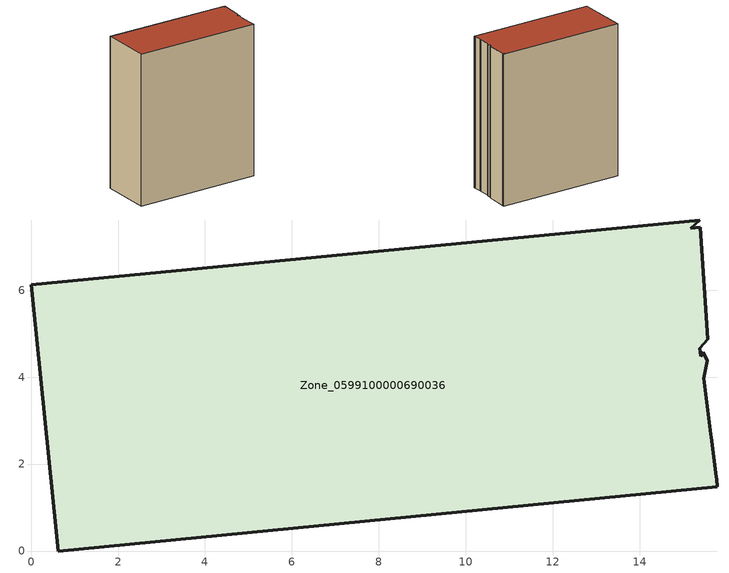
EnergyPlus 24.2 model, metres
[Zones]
Zone_0599100000690036
 floor ground (C_G): 15.38,4.66 15.41,4.48 15.46,4.58 15.56,4.38 15.47,3.98 15.64,2.68 15.64,2.62 15.76,1.71 15.78,1.65 15.79,1.47 0.62,0 0,6.13 15.38,7.62 15.18,7.43 15.39,7.45 15.56,4.88 z0
 wall outside (C_F): 0.62,0 15.79,1.47 15.78,1.65 15.76,1.71 15.64,2.62 15.64,2.68 15.47,3.98 15.56,4.38 15.46,4.58 15.41,4.48 15.38,4.66 15.56,4.88 15.39,7.45 15.18,7.43 15.38,7.62 0,6.13 0.62,0 z0:18.5
 roof outside (C_R): 15.46,4.58 15.41,4.48 15.38,4.66 15.56,4.88 15.39,7.45 15.18,7.43 15.38,7.62 0,6.13 0.62,0 15.79,1.47 15.78,1.65 15.76,1.71 15.64,2.62 15.64,2.68 15.47,3.98 15.56,4.38 z18.5
[BUILDING]
Pand.0599100000690036: North Axis=0; Terrain=City; Loads Convergence Tolerance Value=0.04; Temperature Convergence Tolerance Value=0.4; Solar Distribution=FullExterior; Maximum Number of Warmup Days=25; Minimum Number of Warmup Days=1
[Site:Location]
Rotterdam.The.Hague.AP_ZH_NLD Design_Conditions: Latitude=51.96; Longitude=4.45; Time Zone=1; Elevation=-4.5
[SITE:GROUNDTEMPERATURE:BUILDINGSURFACE]
18, 18, 18, 18, 18, 18, 18, 18, 18, 18, 18, 18
[MATERIAL] Thermal Absorptance=0.9; Solar Absorptance=0.7; Visible Absorptance=0.7
Name | Roughness | Thickness | Conductivity | Density | Specific Heat
G.TI.1946 | MediumSmooth | 0.15 | 1 | 540 | 1210
F.TI.1946 | Rough | 0.3 | 0.857143 | 1920 | 840
R.TI.1946 | MediumRough | 0.2 | 0.1 | 1500 | 1000
[CONSTRUCTION]
C_G: G.TI.1946
C_F: F.TI.1946
C_R: R.TI.1946
[ZONE]
Zone_0599100000690036: Type=1; Multiplier=1; Ceiling Height=Autocalculate; Volume=Autocalculate; Floor Area=autocalculate; Part of Total Floor Area=Yes
[ZONEINFILTRATION:DESIGNFLOWRATE]
Infil_Zone_0599100000690036: Zone or ZoneList or Space or SpaceList=Zone_0599100000690036; Schedule=AlwaysOn; Design Flow Rate Calculation Method=Flow/Area; Flow Rate per Floor Area=0.003; Constant Term Coefficient=1; Temperature Term Coefficient=0; Velocity Term Coefficient=0; Velocity Squared Term Coefficient=0
[HVACTEMPLATE:ZONE:IDEALLOADSAIRSYSTEM]
Zone_0599100000690036: Maximum Heating Supply Air Temperature=50; Minimum Cooling Supply Air Temperature=13; Maximum Heating Supply Air Humidity Ratio=0.0156; Minimum Cooling Supply Air Humidity Ratio=0.0077; Heating Limit=NoLimit; Cooling Limit=NoLimit; Dehumidification Control Type=ConstantSensibleHeatRatio; Cooling Sensible Heat Ratio=0.7; Dehumidification Setpoint=60; Humidification Control Type=None; Humidification Setpoint=30; Outdoor Air Method=None; Outdoor Air Flow Rate per Person=0.00944; Outdoor Air Flow Rate per Zone Floor Area=0; Outdoor Air Flow Rate per Zone=0; Demand Controlled Ventilation Type=None; Outdoor Air Economizer Type=NoEconomizer; Heat Recovery Type=None; Sensible Heat Recovery Effectiveness=0.7; Latent Heat Recovery Effectiveness=0.65
[ZONECONTROL:THERMOSTAT]
ThermostatControl_Zone_0599100000690036: Zone or ZoneList=Zone_0599100000690036; Control Type Schedule=DualSetpointControlType; Control 1=Thermostat_Zone_0599100000690036; Temperature Difference Between Cutout And Setpoint=0
[THERMOSTATSETPOINT:DUALSETPOINT]
Thermostat_Zone_0599100000690036: Heating Setpoint Temperature Schedule=HeatingSetpoint_Zone_0599100000690036; Cooling Setpoint Temperature Schedule=CoolingSetpoint_Zone_0599100000690036
[SCHEDULE:COMPACT]
HeatingSetpoint_Zone_0599100000690036: Through: 12/31, For: AllDays, Until: 24:00, 21
CoolingSetpoint_Zone_0599100000690036: Through: 12/31, For: AllDays, Until: 24:00, 24
DualSetpointControlType: Through: 12/31, For: AllDays, Until: 24:00, 4
AlwaysOn: Through: 12/31, For: AllDays, Until: 24:00, 1
